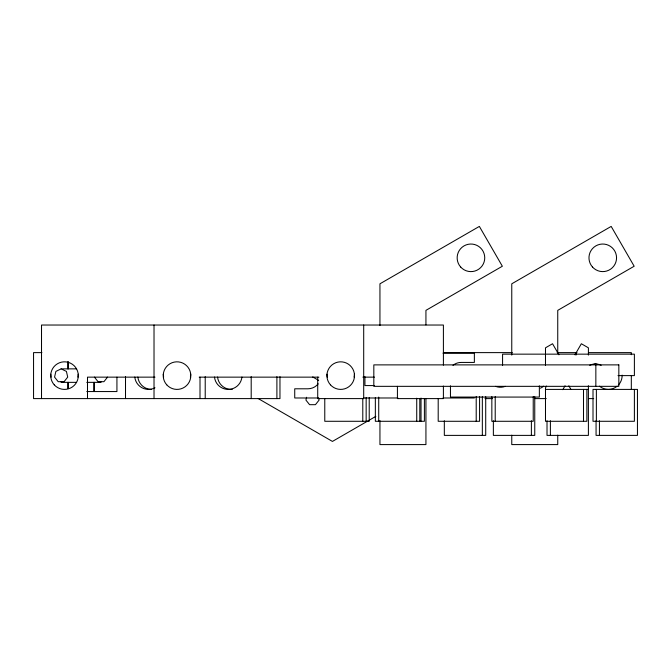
<?xml version="1.0" encoding="UTF-8"?>
<svg xmlns="http://www.w3.org/2000/svg" width="671" height="671" viewBox="0 0 671 671"><rect width="100%" height="100%" fill="white"/><g stroke="black" fill="none" stroke-linecap="round" stroke-linejoin="round"><path stroke-width="1.01" d="M77.911 377.177L78.23 374.166M190.421 377.177L190.732 374.166M354.112 377.177L354.431 374.166M306.588 397.249L305.934 400.101L309.583 404.68L315.437 404.68L319.086 400.101L318.65 398.205M546.496 386.077L545.489 387.821L545.489 421.287L586.873 421.287L586.873 389.406M574.963 354.8L581.346 343.745L588.4 347.821L588.4 355.102M562.81 389.692L565.057 385.8M107.57 377.11L103.913 381.69L98.067 381.69L94.418 377.11M375.852 416.356L332.439 441.426L258.268 398.599M61.136 368.865L55.869 371.407L54.561 377.11L58.209 381.69L64.064 381.69L67.712 377.11L66.412 371.407L61.136 368.865L76.351 368.865M593.533 364.403L595.454 363.959L597.676 364.47M41.904 352.619L33.55 352.619L33.55 398.599L279.966 398.599L279.966 376.657M443.355 352.619L512.275 352.619M557.182 352.619L577.018 352.619M588.509 352.619L631.319 352.619L631.319 354.707M443.036 353.231L474.363 353.231L474.363 362.432L461.187 362.432A13.185 13.185 0 0 0 452.967 365.309M618.008 375.609L634.389 375.609L634.389 354.154L502.571 354.154L502.571 365.393M154.993 377.144L87.498 377.144L87.498 398.599M199.203 377.144L318.893 377.144M362.868 377.144L374.477 377.144M76.351 382.353L61.136 382.353L61.136 381.69M86.785 382.353L100.994 382.353L100.994 381.69M374.225 385.573L364.932 385.573L364.932 376.607M545.489 389.406L588.4 389.406M86.785 391.554L116.93 391.554L116.93 377.152M318.75 397.987L294.728 397.987L294.728 388.794L307.914 388.794A13.185 13.185 0 0 0 318.213 383.829M363.657 397.987L397.878 397.987M443.036 397.987L474.363 397.987M484.99 398.599L492.346 398.599M534.753 398.599L546.253 398.599M588.467 398.599L593.701 398.599M312.72 376.943L318.675 380.382M558.926 354.8L552.543 343.745L545.489 347.821L545.489 365.393M568.832 385.8L570.912 389.406M326.995 374.166L327.305 377.177M163.296 374.166L163.615 377.177M50.795 374.166L51.105 377.177M634.389 389.406L634.389 421.287L593.005 421.287L593.005 389.406L637.45 389.406L637.45 435.387L596.066 435.387L596.066 420.759M631.319 375.609L631.319 389.197M599.438 420.759L599.438 435.387M596.376 389.406L596.376 421.287M595.848 364.881L595.848 386.337M588.4 385.716L588.4 435.387L547.016 435.387L547.016 420.759M583.502 389.406L583.502 421.287M576.012 352.988L576.012 355.068M557.744 353.634L557.744 310.363L634.17 266.236L611.18 226.412L511.763 283.808L511.763 355.085M557.744 435.177L557.744 444.588L511.763 444.588L511.763 435.177M550.388 420.759L550.388 435.387M539.358 385.833L539.358 397.073L450.459 397.073L450.459 385.833M534.753 396.72L534.753 435.387L493.37 435.387L493.37 420.759M533.227 396.603L533.227 421.287L491.843 421.287L491.843 396.603M531.382 420.759L531.382 435.387M495.215 396.603L495.215 421.287M485.712 396.72L485.712 435.387L444.328 435.387L444.328 420.759M482.34 396.72L482.34 435.387M479.58 396.603L479.58 421.287L438.197 421.287L438.197 398.599M476.209 396.603L476.209 421.287M443.405 365.158L443.405 325.032L41.518 325.032L41.518 398.599M443.405 386.06L443.405 398.599L397.425 398.599L397.425 386.337M425.934 324.89L425.934 310.363L502.353 266.236L479.362 226.412L379.945 283.808L379.945 325.552M425.934 398.599L425.934 444.588L379.945 444.588L379.945 420.549M424.399 398.599L424.399 421.287L375.349 421.287L375.349 397.635M421.027 398.054L421.027 421.287M419.803 398.599L419.803 421.287M416.733 398.205L416.733 421.287M378.721 397.081L378.721 421.287M369.218 397.635L369.218 421.287L324.772 421.287L324.772 398.599M366.156 397.635L366.156 421.287M363.699 325.032L363.699 398.599L317.719 398.599L317.719 377.144M362.785 398.599L362.785 421.287M276.897 376.657L276.897 398.599M251.197 376.657L251.197 398.599M205.217 376.657L205.217 398.599M200.008 377.144L200.008 398.599M154.02 325.032L154.02 398.599M125.511 376.657L125.511 398.599M94.25 382.353L94.25 391.554M93.915 382.353L93.915 391.554M68.216 361.711L68.216 368.865M68.216 382.353L68.216 388.484M67.88 361.711L67.88 368.865M67.88 382.353L67.88 388.484M622.118 375.114A13.797 13.797 0 0 1 618.578 384.844M617.203 386.169A13.797 13.797 0 0 1 599.455 386.169M589.734 365.267A13.185 13.185 0 0 1 601.174 365.267M505.255 386.345A13.185 13.185 0 0 1 495.592 386.345M543.636 386.169A13.797 13.797 0 0 1 540.365 388.215M241.929 377.052A13.797 13.797 0 0 1 214.485 377.052M232.25 389.373A13.797 13.797 0 0 1 217.555 377.052M151.571 389.406A13.797 13.797 0 0 1 137.849 377.052M154.993 387.788A13.797 13.797 0 0 1 134.787 377.052M618.838 364.881L373.822 364.881L373.822 386.337L618.838 386.337L618.838 364.881M54.259 384.844A13.797 13.797 0 0 0 77.635 379.87A13.797 13.797 0 0 0 61.64 362.122A13.797 13.797 0 0 0 54.259 384.844M592.51 267.05A13.797 13.797 0 0 0 615.877 262.084A13.797 13.797 0 0 0 599.891 244.328A13.797 13.797 0 0 0 592.51 267.05M460.692 267.05A13.797 13.797 0 0 0 484.068 262.084A13.797 13.797 0 0 0 468.081 244.328A13.797 13.797 0 0 0 460.692 267.05M330.459 384.844A13.797 13.797 0 0 0 353.827 379.87A13.797 13.797 0 0 0 337.84 362.122A13.797 13.797 0 0 0 330.459 384.844M166.76 384.844A13.797 13.797 0 0 0 190.136 379.87A13.797 13.797 0 0 0 174.15 362.122A13.797 13.797 0 0 0 166.76 384.844"/></g></svg>
